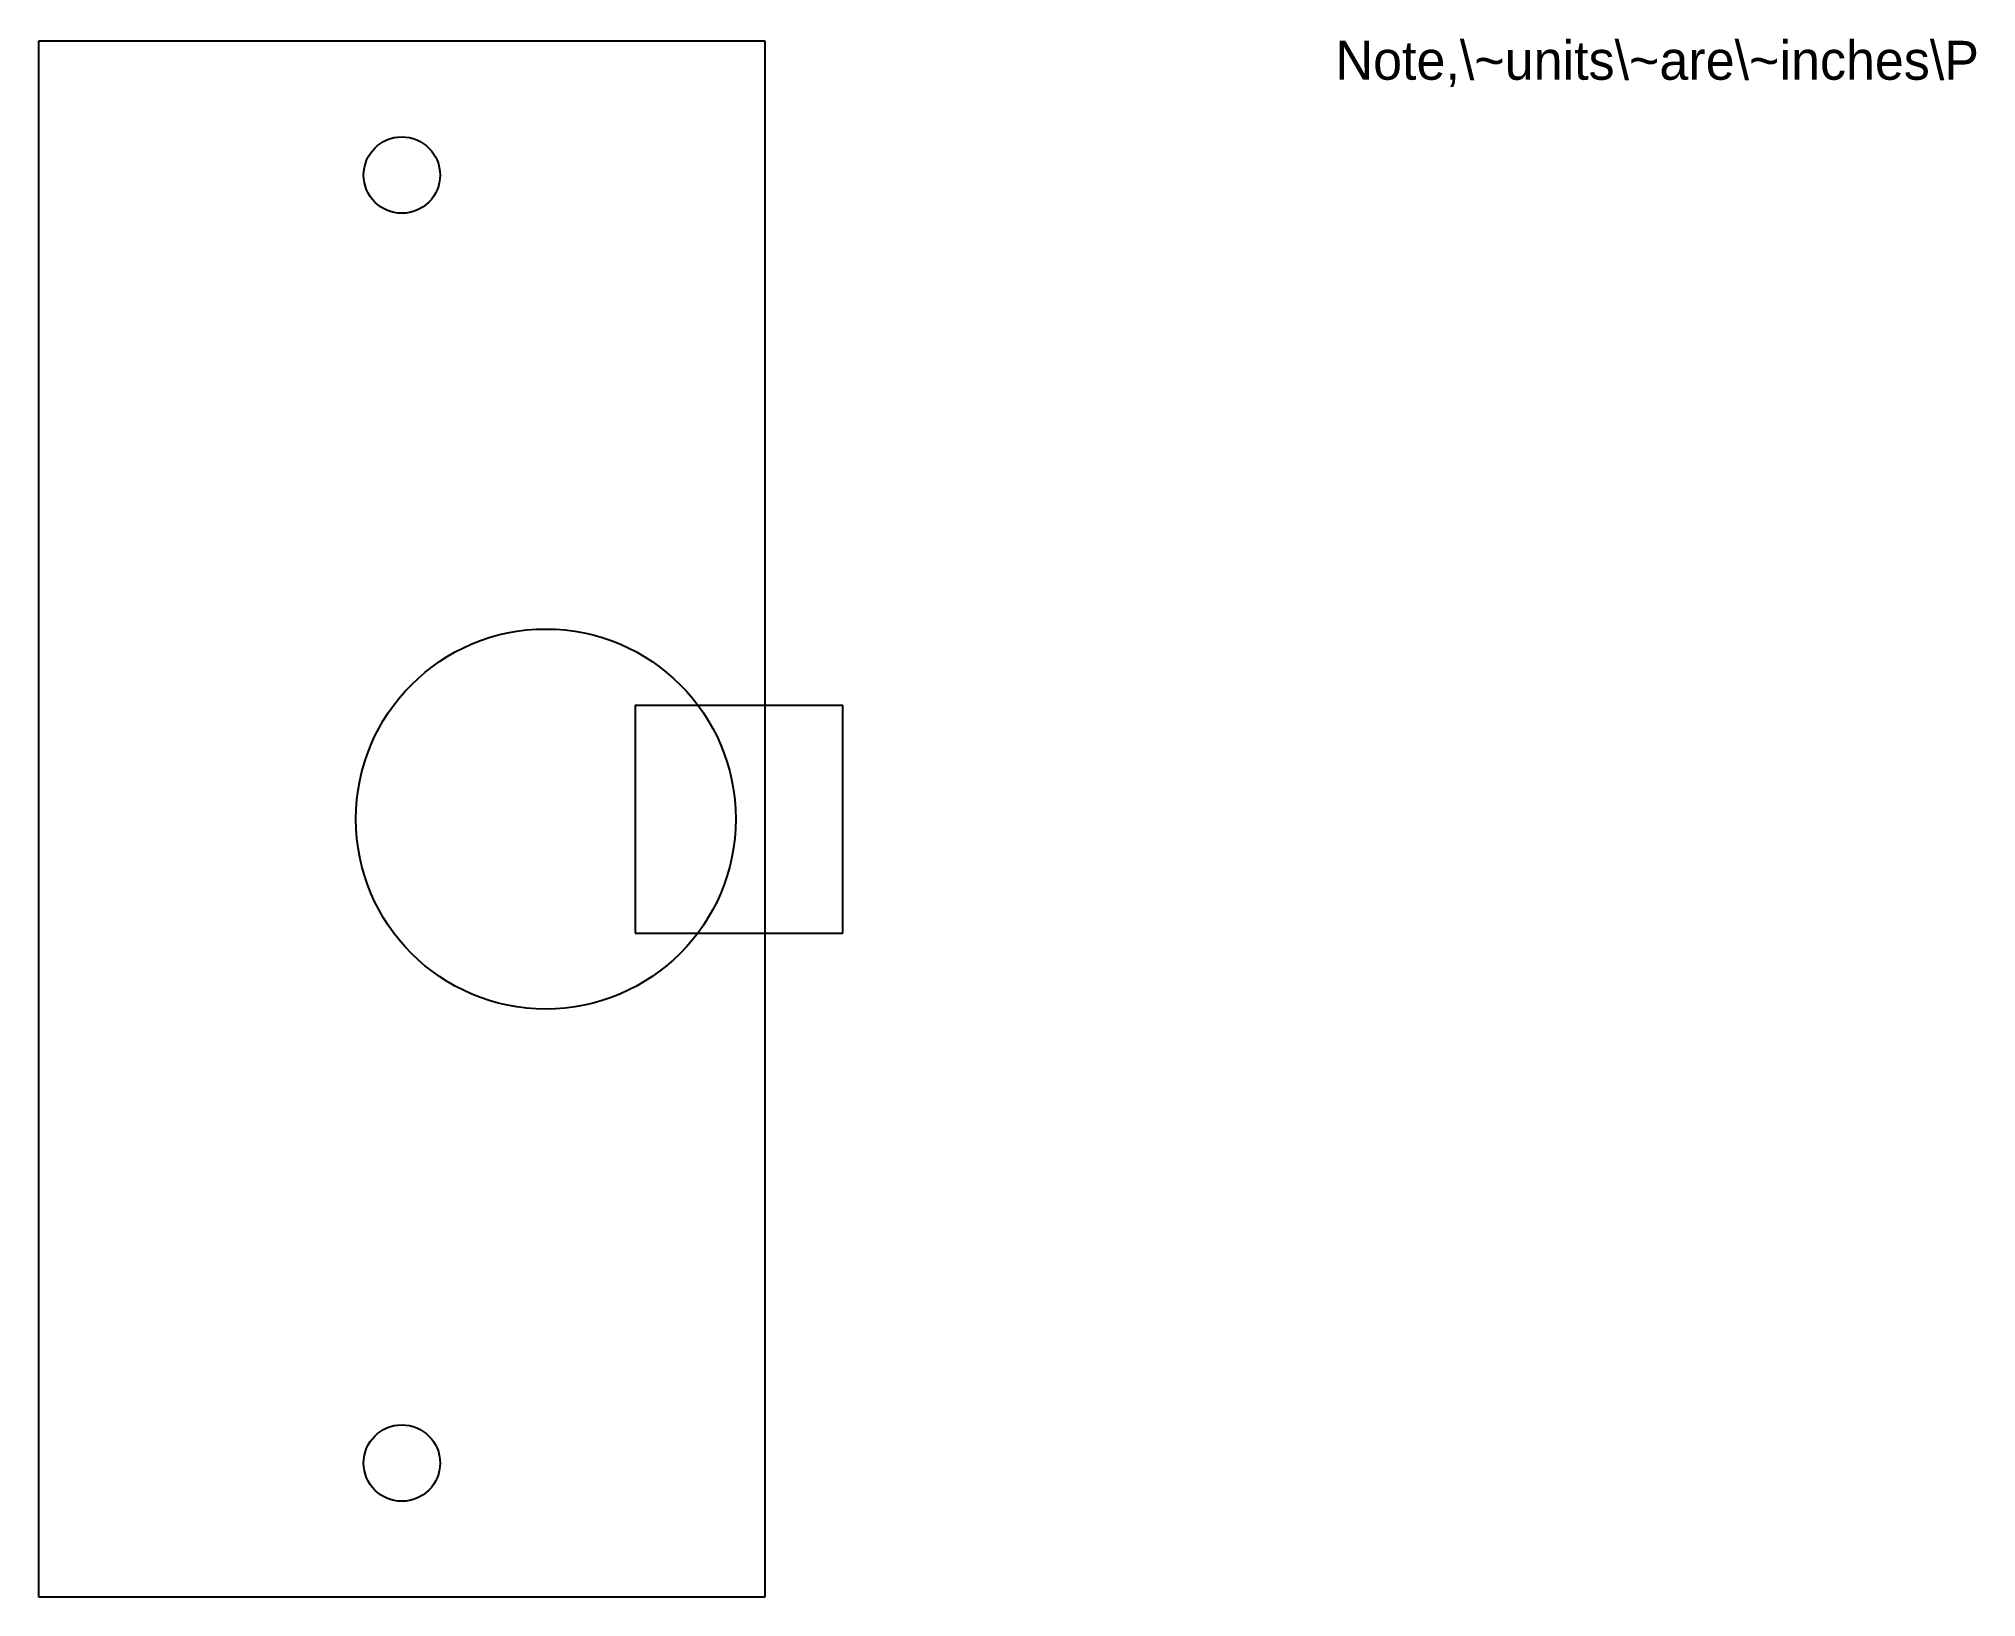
# Model space of a CAD drawing. Extents: x 0 to 2.94, y 0 to 2.37.
import ezdxf
from ezdxf.enums import TextEntityAlignment as Align

# ---------------------------------------------------------------- set-up
doc = ezdxf.new("R2010")
doc.units = 0
for name, color, linetype in [('boundary', 5, 'CONTINUOUS'), ('hole_thru_4-40', 6, 'CONTINUOUS'), ('notes', 9, 'CONTINUOUS'), ('tube_circle', 2, 'CONTINUOUS'), ('tube_cutout', 3, 'CONTINUOUS')]:
    doc.layers.add(name, color=color, linetype=linetype)
doc.styles.get("Standard").update_dxf_attribs({"font": 'txt', "width": 0.75})

msp = doc.modelspace()

# ---------------------------------------------------------------- linework, layer by layer
at = {"layer": 'boundary'}
for p, q in [((0, 0), (0, 2.3622)), ((0, 2.3622), (1.1024, 2.3622)), ((1.1024, 2.3622), (1.1024, 0)), ((1.1024, 0), (0, 0))]:
    msp.add_line(p, q, dxfattribs=at)
at = {"layer": 'hole_thru_4-40'}
for centre in [(0.5512, 2.1585), (0.5512, 0.2037)]:
    msp.add_circle(centre, 0.058, dxfattribs=at)
at = {"layer": 'tube_circle'}
msp.add_circle((0.7697, 1.1811), 0.2884, dxfattribs=at)
at = {"layer": 'tube_cutout'}
for p, q in [((0.9055, 1.3541), (0.9055, 1.0081)), ((0.9055, 1.3541), (1.2205, 1.3541)), ((1.2205, 1.0081), (1.2205, 1.3541)), ((0.9055, 1.0081), (1.2205, 1.0081))]:
    msp.add_line(p, q, dxfattribs=at)

# ---------------------------------------------------------------- texts
at = {"layer": 'notes'}
msp.add_text('Note,\\~units\\~are\\~inches\\P', height=0.059055, dxfattribs=at).set_placement((1.9685, 2.3622), align=Align.TOP_LEFT)

doc.saveas('drawing.dxf')
